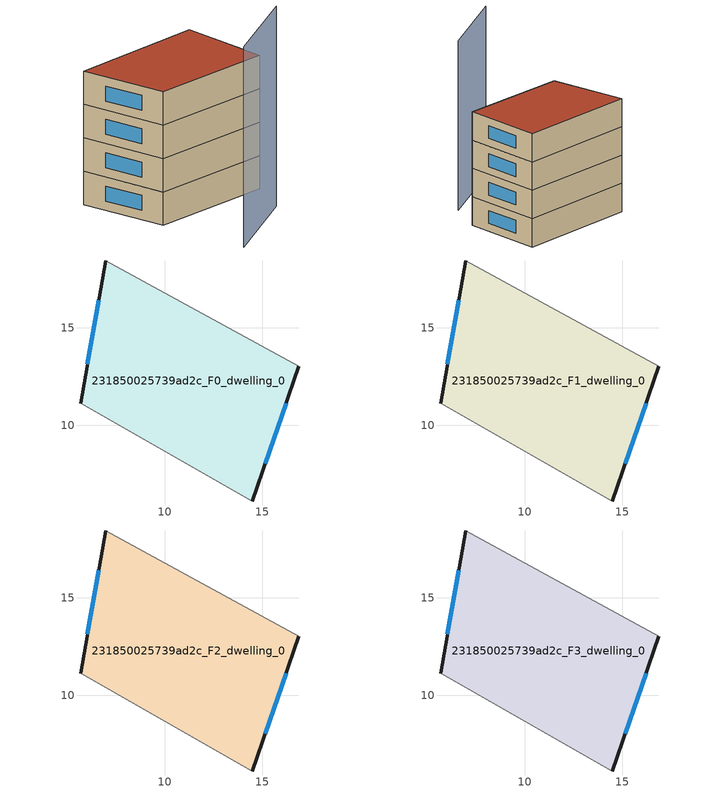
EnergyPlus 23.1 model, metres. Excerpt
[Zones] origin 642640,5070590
231850025739ad2c_F0_dwelling_0
 floor ground (EU_floor_Construction): 16.89,13.03 14.48,6.12 5.68,11.13 6.98,18.43 z0
 wall outside (EU_wall_Construction): 14.48,6.12 16.89,13.03 / 6.98,18.43 5.68,11.13 z0:3
 wall adiabatic (EU_wall_Construction): 5.68,11.13 14.48,6.12 / 16.89,13.03 6.98,18.43 z0:3
 window (EU_Window_Construction): 15.15,8.02 16.23,11.13 / 6.62,16.42 6.04,13.14 z0.83:2.17
231850025739ad2c_F1_dwelling_0
 floor to 231850025739ad2c_F0_dwelling_0 (EU_floor_Construction): 16.89,13.03 14.48,6.12 5.68,11.13 6.98,18.43 z3
 wall outside (EU_wall_Construction): 14.48,6.12 16.89,13.03 / 6.98,18.43 5.68,11.13 z3:6
 wall adiabatic (EU_wall_Construction): 5.68,11.13 14.48,6.12 / 16.89,13.03 6.98,18.43 z3:6
 window (EU_Window_Construction): 15.15,8.02 16.23,11.13 / 6.62,16.42 6.04,13.14 z3.83:5.17
231850025739ad2c_F2_dwelling_0
 floor to 231850025739ad2c_F1_dwelling_0 (EU_floor_Construction): 16.89,13.03 14.48,6.12 5.68,11.13 6.98,18.43 z6
 wall outside (EU_wall_Construction): 14.48,6.12 16.89,13.03 / 6.98,18.43 5.68,11.13 z6:9
 wall adiabatic (EU_wall_Construction): 5.68,11.13 14.48,6.12 / 16.89,13.03 6.98,18.43 z6:9
 window (EU_Window_Construction): 15.15,8.02 16.23,11.13 / 6.62,16.42 6.04,13.14 z6.83:8.17
231850025739ad2c_F3_dwelling_0
 floor to 231850025739ad2c_F2_dwelling_0 (EU_floor_Construction): 16.89,13.03 14.48,6.12 5.68,11.13 6.98,18.43 z9
 wall outside (EU_wall_Construction): 14.48,6.12 16.89,13.03 / 6.98,18.43 5.68,11.13 z9:12
 wall adiabatic (EU_wall_Construction): 5.68,11.13 14.48,6.12 / 16.89,13.03 6.98,18.43 z9:12
 window (EU_Window_Construction): 15.15,8.02 16.23,11.13 / 6.62,16.42 6.04,13.14 z9.83:11.17
 roof outside (EU_roof_Construction): 14.48,6.12 16.89,13.03 6.98,18.43 5.68,11.13 z12
shading: 4.28,3.72 12.04,3.8 z0:18
[Building]
EU S2 Campaign: North Axis=0; Terrain=City; Solar Distribution=FullExterior
[Site:Location]
Lyon-Bron: Latitude=45.75; Longitude=5; Time Zone=1; Elevation=198
[SizingPeriod:WeatherFileDays]
AnnualSizingPeriod: Begin Month=1; Begin Day of Month=1; End Month=12; End Day of Month=31; Day of Week for Start Day=Monday; Use Weather File Daylight Saving Period=No; Use Weather File Rain and Snow Indicators=No
[MATERIAL]
EU_InternalMass_Material: Roughness=MediumRough; Thickness=0.1; Conductivity=1; Density=1800; Specific Heat=900; Thermal Absorptance=0.9; Solar Absorptance=0.7; Visible Absorptance=0.7
[MATERIAL:NOMASS] Roughness=MediumRough; Thermal Absorptance=0.9; Solar Absorptance=0.7; Visible Absorptance=0.7
Name | Thermal Resistance
EU_wall_NoMass | 0.87146
EU_roof_NoMass | 0.842276
EU_floor_NoMass | 0.496999
[WINDOWMATERIAL:SIMPLEGLAZINGSYSTEM]
EU_Window_SimpleGlazing: UFactor=2.2525; Solar Heat Gain Coefficient=0.76; Visible Transmittance=0.76
[CONSTRUCTION]
EU_wall_Construction: EU_wall_NoMass
EU_roof_Construction: EU_roof_NoMass
EU_floor_Construction: EU_floor_NoMass
EU_InternalMass_Construction: EU_InternalMass_Material
EU_Window_Construction: EU_Window_SimpleGlazing
[ZONE] Type=1; Multiplier=1; Ceiling Height=autocalculate; Floor Area=autocalculate; Part of Total Floor Area=Yes
Name | Volume
231850025739ad2c_F0_dwelling_0 | 228.33
231850025739ad2c_F1_dwelling_0; 231850025739ad2c_F2_dwelling_0 | 228.331
231850025739ad2c_F3_dwelling_0 | 684.993
[INTERNALMASS] Construction=EU_InternalMass_Construction; Surface Area=76.1102
Name | Zone or ZoneList
231850025739ad2c_F0_dwelling_0_EU_InternalMass | 231850025739ad2c_F0_dwelling_0
231850025739ad2c_F1_dwelling_0_EU_InternalMass | 231850025739ad2c_F1_dwelling_0
231850025739ad2c_F2_dwelling_0_EU_InternalMass | 231850025739ad2c_F2_dwelling_0
231850025739ad2c_F3_dwelling_0_EU_InternalMass | 231850025739ad2c_F3_dwelling_0
[OTHEREQUIPMENT] Fuel Type=Electricity; Design Level Calculation Method=Watts/Area; Power per Zone Floor Area=1; Fraction Latent=0; Fraction Radiant=0; Fraction Lost=0; Carbon Dioxide Generation Rate=0; EndUse Subcategory=EU_Step8_InternalGains
Name | Zone or ZoneList or Space or SpaceList | Schedule
EU_Step8_InternalGain_231850025739ad2c_F0_dwelling_0_f000 | 231850025739ad2c_F0_dwelling_0 | EU_Step8_GainSchedule_231850025739ad2c_F0_dwelling_0_f000
EU_Step8_InternalGain_231850025739ad2c_F1_dwelling_0_f000 | 231850025739ad2c_F1_dwelling_0 | EU_Step8_GainSchedule_231850025739ad2c_F1_dwelling_0_f000
EU_Step8_InternalGain_231850025739ad2c_F2_dwelling_0_f000 | 231850025739ad2c_F2_dwelling_0 | EU_Step8_GainSchedule_231850025739ad2c_F2_dwelling_0_f000
EU_Step8_InternalGain_231850025739ad2c_F3_dwelling_0_f000 | 231850025739ad2c_F3_dwelling_0 | EU_Step8_GainSchedule_231850025739ad2c_F3_dwelling_0_f000
[ZONEVENTILATION:DESIGNFLOWRATE] Schedule=EU_AlwaysOn; Design Flow Rate Calculation Method=AirChanges/Hour; Air Changes per Hour=0.425; Ventilation Type=Natural; Fan Pressure Rise=0; Fan Total Efficiency=1; Constant Term Coefficient=1; Temperature Term Coefficient=0; Velocity Term Coefficient=0; Velocity Squared Term Coefficient=0; Minimum Indoor Temperature=-100; Maximum Indoor Temperature=100; Delta Temperature=-100; Minimum Outdoor Temperature=-100; Maximum Outdoor Temperature=100; Maximum Wind Speed=40
Name | Zone or ZoneList or Space or SpaceList
EU_ConstantAir_231850025739ad2c_F0_dwelling_0 | 231850025739ad2c_F0_dwelling_0
EU_ConstantAir_231850025739ad2c_F1_dwelling_0 | 231850025739ad2c_F1_dwelling_0
EU_ConstantAir_231850025739ad2c_F2_dwelling_0 | 231850025739ad2c_F2_dwelling_0
EU_ConstantAir_231850025739ad2c_F3_dwelling_0 | 231850025739ad2c_F3_dwelling_0
[HVACTEMPLATE:THERMOSTAT] Constant Heating Setpoint=20; Constant Cooling Setpoint=50
EU_HeatOnly_231850025739ad2c_F0_dwelling_0; EU_HeatOnly_231850025739ad2c_F1_dwelling_0; EU_HeatOnly_231850025739ad2c_F2_dwelling_0; EU_HeatOnly_231850025739ad2c_F3_dwelling_0
[HVACTEMPLATE:ZONE:IDEALLOADSAIRSYSTEM] System Availability Schedule=EU_AlwaysOn; Maximum Heating Supply Air Temperature=50; Minimum Cooling Supply Air Temperature=13; Maximum Heating Supply Air Humidity Ratio=0.0156; Minimum Cooling Supply Air Humidity Ratio=0.0077; Heating Limit=NoLimit; Cooling Limit=NoLimit; Heating Availability Schedule=EU_AlwaysOn; Cooling Availability Schedule=EU_CoolingOff; Dehumidification Control Type=ConstantSensibleHeatRatio; Cooling Sensible Heat Ratio=0.7; Dehumidification Setpoint=60; Humidification Control Type=None; Humidification Setpoint=30; Outdoor Air Method=None; Outdoor Air Flow Rate per Person=0.00944; Outdoor Air Flow Rate per Zone Floor Area=0; Outdoor Air Flow Rate per Zone=0; Demand Controlled Ventilation Type=None; Outdoor Air Economizer Type=NoEconomizer; Heat Recovery Type=None; Sensible Heat Recovery Effectiveness=0.7; Latent Heat Recovery Effectiveness=0.65
Name | Template Thermostat
231850025739ad2c_F0_dwelling_0 | EU_HeatOnly_231850025739ad2c_F0_dwelling_0
231850025739ad2c_F1_dwelling_0 | EU_HeatOnly_231850025739ad2c_F1_dwelling_0
231850025739ad2c_F2_dwelling_0 | EU_HeatOnly_231850025739ad2c_F2_dwelling_0
231850025739ad2c_F3_dwelling_0 | EU_HeatOnly_231850025739ad2c_F3_dwelling_0
[SIZING:ZONE] Zone Cooling Design Supply Air Temperature Input Method=SupplyAirTemperature; Zone Cooling Design Supply Air Temperature=13; Zone Heating Design Supply Air Temperature Input Method=SupplyAirTemperature; Zone Heating Design Supply Air Temperature=50; Zone Cooling Design Supply Air Humidity Ratio=0.008; Zone Heating Design Supply Air Humidity Ratio=0.008; Cooling Design Air Flow Method=DesignDay; Cooling Design Air Flow Rate=0; Cooling Minimum Air Flow per Zone Floor Area=0.000762; Cooling Minimum Air Flow=0; Cooling Minimum Air Flow Fraction=0.2; Heating Design Air Flow Method=DesignDay; Heating Design Air Flow Rate=0; Heating Maximum Air Flow per Zone Floor Area=0.002032; Heating Maximum Air Flow=0.141576; Heating Maximum Air Flow Fraction=0.3; Account for Dedicated Outdoor Air System=No; Dedicated Outdoor Air System Control Strategy=NeutralSupplyAir; Dedicated Outdoor Air Low Setpoint Temperature for Design=autosize; Dedicated Outdoor Air High Setpoint Temperature for Design=autosize; Zone Load Sizing Method=Sensible Load Only No Latent Load; Zone Latent Cooling Design Supply Air Humidity Ratio Input Method=HumidityRatioDifference; Zone Cooling Design Supply Air Humidity Ratio Difference=0.005; Zone Latent Heating Design Supply Air Humidity Ratio Input Method=HumidityRatioDifference; Zone Humidification Design Supply Air Humidity Ratio Difference=0.005
231850025739ad2c_F0_dwelling_0; 231850025739ad2c_F1_dwelling_0; 231850025739ad2c_F2_dwelling_0; 231850025739ad2c_F3_dwelling_0
[SCHEDULE:CONSTANT]
Name | Hourly Value
EU_AlwaysOn | 1
EU_CoolingOff | 0
[SCHEDULE:FILE] Column Number=1; Rows to Skip at Top=0; Number of Hours of Data=8760; Column Separator=Comma; Interpolate to Timestep=No; Minutes per Item=60; Adjust Schedule for Daylight Savings=Yes
Name | File
EU_Step8_GainSchedule_231850025739ad2c_F0_dwelling_0_f000 | ../../schedules/231850025739ad2c/231850025739ad2c_F0_dwelling_0_f000_gain.csv
EU_Step8_GainSchedule_231850025739ad2c_F1_dwelling_0_f000 | ../../schedules/231850025739ad2c/231850025739ad2c_F1_dwelling_0_f000_gain.csv
EU_Step8_GainSchedule_231850025739ad2c_F2_dwelling_0_f000 | ../../schedules/231850025739ad2c/231850025739ad2c_F2_dwelling_0_f000_gain.csv
EU_Step8_GainSchedule_231850025739ad2c_F3_dwelling_0_f000 | ../../schedules/231850025739ad2c/231850025739ad2c_F3_dwelling_0_f000_gain.csv
